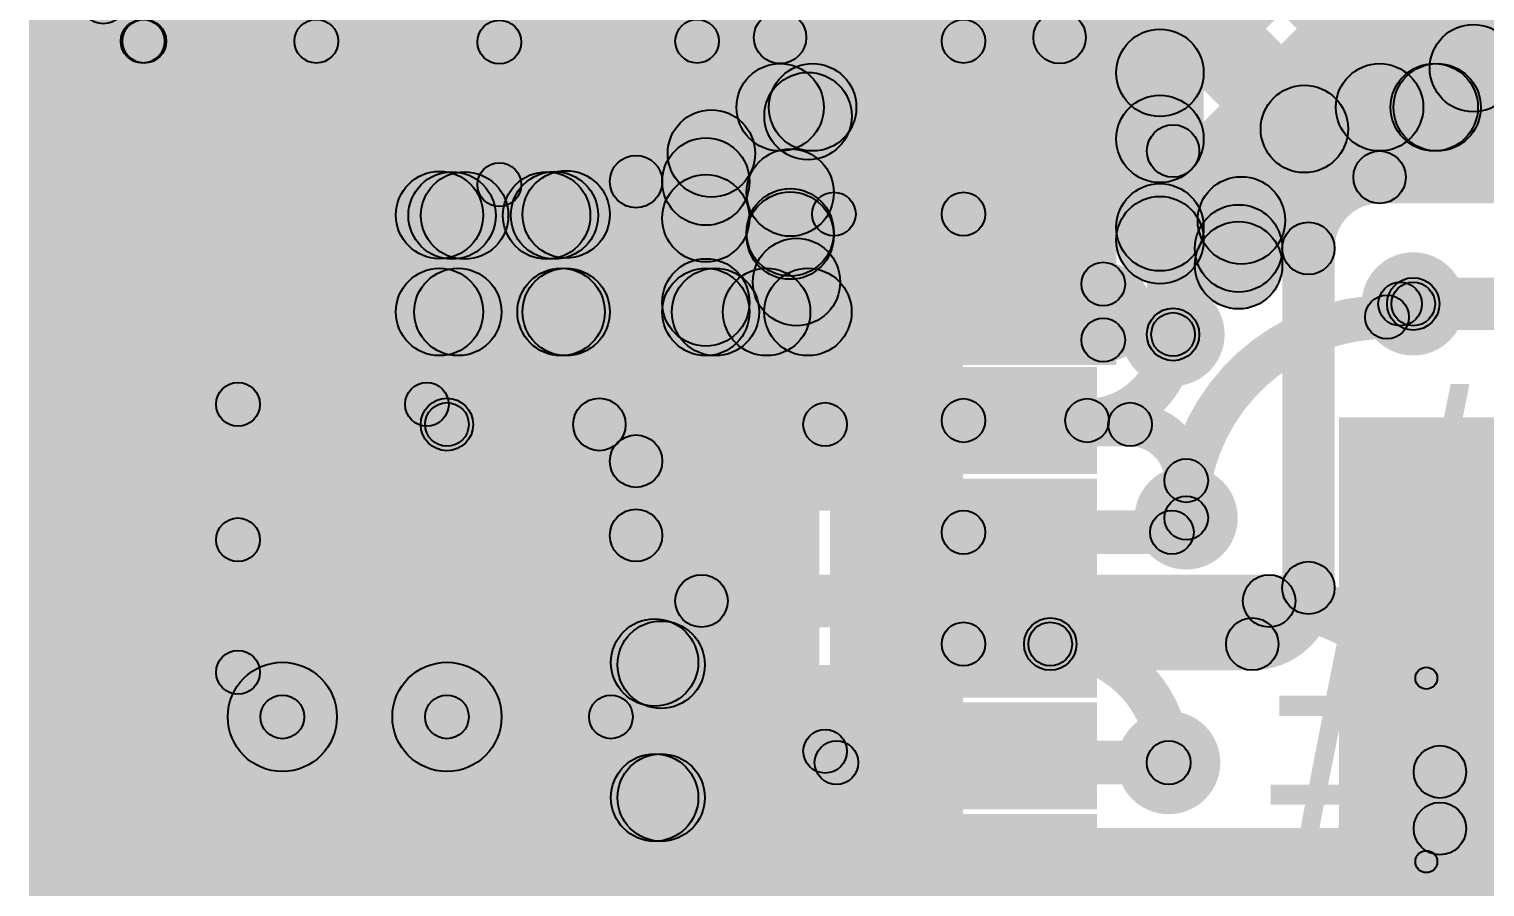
# Model space of a CAD drawing. Header units: millimetres. Extents: x 0 to 2, y 0 to 5.09.
# Drawn here: x 0.986 to 1.3194, y 4.6296 to 4.8259 of the extents above; entities that cross this region are included whole.
import ezdxf

# ---------------------------------------------------------------- set-up
doc = ezdxf.new("R2010")
doc.units = ezdxf.units.MM
doc.header["$MEASUREMENT"] = 0
for name, color, linetype in [('BottomLayer', 5, 'Continuous'), ('BottomPaste', 16, 'Continuous'), ('BottomSolder', 6, 'Continuous'), ('PadHoleLayer', 156, 'Continuous'), ('TopLayer', 1, 'Continuous'), ('TopOverlay', 2, 'Continuous'), ('TopPaste', 8, 'Continuous'), ('TopSolder', 216, 'Continuous'), ('ViaHoleLayer', 16, 'Continuous')]:
    doc.layers.add(name, color=color, linetype=linetype)

# ---------------------------------------------------------------- blocks, each defined once
blk = doc.blocks.new('R___0201_B_11')
at = {"layer": 'BottomLayer'}
for points in [[(-0.01614, 0.00728), (-0.00551, 0.00728), (-0.00551, -0.00728), (-0.01614, -0.00728)], [(0.00551, 0.00728), (0.01614, 0.00728), (0.01614, -0.00728), (0.00551, -0.00728)]]:
    blk.add_hatch(color=5, dxfattribs=at).paths.add_polyline_path(points)
at = {"layer": 'BottomPaste'}
for points in [[(-0.01614, 0.00728), (-0.00551, 0.00728), (-0.00551, -0.00728), (-0.01614, -0.00728)], [(0.00551, 0.00728), (0.01614, 0.00728), (0.01614, -0.00728), (0.00551, -0.00728)]]:
    blk.add_hatch(color=16, dxfattribs=at).paths.add_polyline_path(points)
at = {"layer": 'BottomSolder'}
for points in [[(-0.02014, 0.01128), (-0.00151, 0.01128), (-0.00151, -0.01128), (-0.02014, -0.01128)], [(0.00151, 0.01128), (0.02014, 0.01128), (0.02014, -0.01128), (0.00151, -0.01128)]]:
    blk.add_hatch(color=6, dxfattribs=at).paths.add_polyline_path(points)
blk = doc.blocks.new('R___0201_B_12')
at = {"layer": 'BottomLayer'}
for points in [[(-0.01614, 0.00728), (-0.00551, 0.00728), (-0.00551, -0.00728), (-0.01614, -0.00728)], [(0.00551, 0.00728), (0.01614, 0.00728), (0.01614, -0.00728), (0.00551, -0.00728)]]:
    blk.add_hatch(color=5, dxfattribs=at).paths.add_polyline_path(points)
at = {"layer": 'BottomPaste'}
for points in [[(-0.01614, 0.00728), (-0.00551, 0.00728), (-0.00551, -0.00728), (-0.01614, -0.00728)], [(0.00551, 0.00728), (0.01614, 0.00728), (0.01614, -0.00728), (0.00551, -0.00728)]]:
    blk.add_hatch(color=16, dxfattribs=at).paths.add_polyline_path(points)
at = {"layer": 'BottomSolder'}
for points in [[(-0.02014, 0.01128), (-0.00151, 0.01128), (-0.00151, -0.01128), (-0.02014, -0.01128)], [(0.00151, 0.01128), (0.02014, 0.01128), (0.02014, -0.01128), (0.00151, -0.01128)]]:
    blk.add_hatch(color=6, dxfattribs=at).paths.add_polyline_path(points)
blk = doc.blocks.new('10118194_0001LF_18')
at = {"layer": 'BottomLayer'}
h = blk.add_hatch(color=5, dxfattribs=at)
edge = h.paths.add_edge_path()
edge.add_arc((-0.0935, 0), 0.01969, 270, 450)
edge.add_line((-0.0935, 0.01969), (-0.10335, 0.01969))
edge.add_arc((-0.10335, 0), 0.01969, 90, 270)
edge.add_line((-0.10335, -0.01969), (-0.0935, -0.01969))
h = blk.add_hatch(color=5, dxfattribs=at)
edge = h.paths.add_edge_path()
edge.add_arc((0.10335, 0), 0.01969, 270, 450)
edge.add_line((0.10335, 0.01969), (0.0935, 0.01969))
edge.add_arc((0.0935, 0), 0.01969, 90, 270)
edge.add_line((0.0935, -0.01969), (0.10335, -0.01969))
h = blk.add_hatch(color=5, dxfattribs=at)
edge = h.paths.add_edge_path()
edge.add_arc((-0.1378, -0.11713), 0.01969, 180, 360)
edge.add_line((-0.11811, -0.11713), (-0.11811, -0.09547))
edge.add_arc((-0.1378, -0.09547), 0.01969, 0, 180)
edge.add_line((-0.15748, -0.09547), (-0.15748, -0.11713))
h = blk.add_hatch(color=5, dxfattribs=at)
edge = h.paths.add_edge_path()
edge.add_arc((0.1378, -0.11713), 0.01969, 180, 360)
edge.add_line((0.15748, -0.11713), (0.15748, -0.09547))
edge.add_arc((0.1378, -0.09547), 0.01969, 0, 180)
edge.add_line((0.11811, -0.09547), (0.11811, -0.11713))
at = {"layer": 'BottomSolder'}
h = blk.add_hatch(color=6, dxfattribs=at)
edge = h.paths.add_edge_path()
edge.add_arc((-0.0935, 0), 0.02369, 270, 450)
edge.add_line((-0.0935, 0.02369), (-0.10335, 0.02369))
edge.add_arc((-0.10335, 0), 0.02369, 90, 270)
edge.add_line((-0.10335, -0.02369), (-0.0935, -0.02369))
h = blk.add_hatch(color=6, dxfattribs=at)
edge = h.paths.add_edge_path()
edge.add_arc((0.10335, 0), 0.02369, 270, 450)
edge.add_line((0.10335, 0.02369), (0.0935, 0.02369))
edge.add_arc((0.0935, 0), 0.02369, 90, 270)
edge.add_line((0.0935, -0.02369), (0.10335, -0.02369))
h = blk.add_hatch(color=6, dxfattribs=at)
edge = h.paths.add_edge_path()
edge.add_arc((-0.1378, -0.11713), 0.02369, 180, 360)
edge.add_line((-0.11411, -0.11713), (-0.11411, -0.09547))
edge.add_arc((-0.1378, -0.09547), 0.02369, 0, 180)
edge.add_line((-0.16148, -0.09547), (-0.16148, -0.11713))
h = blk.add_hatch(color=6, dxfattribs=at)
edge = h.paths.add_edge_path()
edge.add_arc((0.1378, -0.11713), 0.02369, 180, 360)
edge.add_line((0.16148, -0.11713), (0.16148, -0.09547))
edge.add_arc((0.1378, -0.09547), 0.02369, 0, 180)
edge.add_line((0.11411, -0.09547), (0.11411, -0.11713))
at = {"layer": 'PadHoleLayer'}
h = blk.add_hatch(color=156, dxfattribs=at)
edge = h.paths.add_edge_path()
edge.add_arc((-0.09252, 0), 0.01083, 270, 450)
edge.add_line((-0.09252, 0.01083), (-0.10433, 0.01083))
edge.add_arc((-0.10433, 0), 0.01083, 90, 270)
edge.add_line((-0.10433, -0.01083), (-0.09252, -0.01083))
h = blk.add_hatch(color=156, dxfattribs=at)
edge = h.paths.add_edge_path()
edge.add_arc((0.10433, 0), 0.01083, 270, 450)
edge.add_line((0.10433, 0.01083), (0.09252, 0.01083))
edge.add_arc((0.09252, 0), 0.01083, 90, 270)
edge.add_line((0.09252, -0.01083), (0.10433, -0.01083))
h = blk.add_hatch(color=156, dxfattribs=at)
edge = h.paths.add_edge_path()
edge.add_arc((-0.1378, -0.11909), 0.00984, 180, 360)
edge.add_line((-0.12795, -0.11909), (-0.12795, -0.0935))
edge.add_arc((-0.1378, -0.0935), 0.00984, 0, 180)
edge.add_line((-0.14764, -0.0935), (-0.14764, -0.11909))
h = blk.add_hatch(color=156, dxfattribs=at)
edge = h.paths.add_edge_path()
edge.add_arc((0.1378, -0.11909), 0.00984, 180, 360)
edge.add_line((0.14764, -0.11909), (0.14764, -0.0935))
edge.add_arc((0.1378, -0.0935), 0.00984, 0, 180)
edge.add_line((0.12795, -0.0935), (0.12795, -0.11909))
at = {"layer": 'TopLayer'}
for points in [[(-0.05945, 0.02657), (-0.04291, 0.02657), (-0.04291, -0.02657), (-0.05945, -0.02657)], [(-0.03386, 0.02657), (-0.01732, 0.02657), (-0.01732, -0.02657), (-0.03386, -0.02657)], [(-0.00827, 0.02657), (0.00827, 0.02657), (0.00827, -0.02657), (-0.00827, -0.02657)], [(0.01732, 0.02657), (0.03386, 0.02657), (0.03386, -0.02657), (0.01732, -0.02657)], [(0.04291, 0.02657), (0.05945, 0.02657), (0.05945, -0.02657), (0.04291, -0.02657)]]:
    blk.add_hatch(color=1, dxfattribs=at).paths.add_polyline_path(points)
h = blk.add_hatch(color=1, dxfattribs=at)
edge = h.paths.add_edge_path()
edge.add_arc((-0.0935, 0), 0.01969, 270, 450)
edge.add_line((-0.0935, 0.01969), (-0.10335, 0.01969))
edge.add_arc((-0.10335, 0), 0.01969, 90, 270)
edge.add_line((-0.10335, -0.01969), (-0.0935, -0.01969))
h = blk.add_hatch(color=1, dxfattribs=at)
edge = h.paths.add_edge_path()
edge.add_arc((0.10335, 0), 0.01969, 270, 450)
edge.add_line((0.10335, 0.01969), (0.0935, 0.01969))
edge.add_arc((0.0935, 0), 0.01969, 90, 270)
edge.add_line((0.0935, -0.01969), (0.10335, -0.01969))
h = blk.add_hatch(color=1, dxfattribs=at)
edge = h.paths.add_edge_path()
edge.add_arc((-0.1378, -0.11713), 0.01969, 180, 360)
edge.add_line((-0.11811, -0.11713), (-0.11811, -0.09547))
edge.add_arc((-0.1378, -0.09547), 0.01969, 0, 180)
edge.add_line((-0.15748, -0.09547), (-0.15748, -0.11713))
h = blk.add_hatch(color=1, dxfattribs=at)
edge = h.paths.add_edge_path()
edge.add_arc((0.1378, -0.11713), 0.01969, 180, 360)
edge.add_line((0.15748, -0.11713), (0.15748, -0.09547))
edge.add_arc((0.1378, -0.09547), 0.01969, 0, 180)
edge.add_line((0.11811, -0.09547), (0.11811, -0.11713))
at = {"layer": 'TopOverlay'}
h = blk.add_hatch(color=2, dxfattribs=at)
edge = h.paths.add_edge_path()
edge.add_arc((-0.0824, 0.032), 0.005, 0, 360)
h = blk.add_hatch(color=2, dxfattribs=at)
edge = h.paths.add_edge_path()
edge.add_arc((-0.0696, 0.032), 0.005, 0, 360)
h = blk.add_hatch(color=2, dxfattribs=at)
edge = h.paths.add_edge_path()
edge.add_arc((-0.138, 0), 0.005, 0, 360)
h = blk.add_hatch(color=2, dxfattribs=at)
edge = h.paths.add_edge_path()
edge.add_arc((0.138, 0), 0.005, 0, 360)
for points in [[(-0.133, -0.061), (-0.143, -0.061), (-0.143, 0), (-0.133, 0)], [(0.143, -0.061), (0.133, -0.061), (0.133, 0), (0.143, 0)], [(-0.133, -0.1876), (-0.143, -0.1876), (-0.143, -0.14823), (-0.133, -0.14823)], [(0.14259, -0.1876), (0.13259, -0.1876), (0.13259, -0.14823), (0.14259, -0.14823)], [(-0.14346, -0.20054), (-0.15054, -0.19346), (-0.14154, -0.18446), (-0.13446, -0.19154)], [(0.15013, -0.19346), (0.14306, -0.20054), (0.13406, -0.19154), (0.14113, -0.18446)], [(-0.133, -0.188), (-0.143, -0.188), (-0.143, -0.1876), (-0.133, -0.1876)], [(0.14659, -0.192), (0.14659, -0.202), (-0.147, -0.202), (-0.147, -0.192)]]:
    blk.add_hatch(color=2, dxfattribs=at).paths.add_polyline_path(points)
h = blk.add_hatch(color=2, dxfattribs=at)
edge = h.paths.add_edge_path()
edge.add_arc((-0.138, -0.061), 0.005, 0, 360)
h = blk.add_hatch(color=2, dxfattribs=at)
edge = h.paths.add_edge_path()
edge.add_arc((0.138, -0.061), 0.005, 0, 360)
h = blk.add_hatch(color=2, dxfattribs=at)
edge = h.paths.add_edge_path()
edge.add_arc((-0.138, -0.14823), 0.005, 0, 360)
h = blk.add_hatch(color=2, dxfattribs=at)
edge = h.paths.add_edge_path()
edge.add_arc((0.13759, -0.14823), 0.005, 0, 360)
h = blk.add_hatch(color=2, dxfattribs=at)
edge = h.paths.add_edge_path()
edge.add_arc((-0.138, -0.1876), 0.005, 0, 360)
h = blk.add_hatch(color=2, dxfattribs=at)
edge = h.paths.add_edge_path()
edge.add_arc((-0.138, -0.1876), 0.005, 0, 360)
h = blk.add_hatch(color=2, dxfattribs=at)
edge = h.paths.add_edge_path()
edge.add_arc((-0.138, -0.188), 0.005, 0, 360)
h = blk.add_hatch(color=2, dxfattribs=at)
edge = h.paths.add_edge_path()
edge.add_arc((-0.138, -0.188), 0.005, 0, 360)
h = blk.add_hatch(color=2, dxfattribs=at)
edge = h.paths.add_edge_path()
edge.add_arc((0.13759, -0.1876), 0.005, 0, 360)
h = blk.add_hatch(color=2, dxfattribs=at)
edge = h.paths.add_edge_path()
edge.add_arc((0.13759, -0.188), 0.005, 0, 360)
h = blk.add_hatch(color=2, dxfattribs=at)
edge = h.paths.add_edge_path()
edge.add_arc((-0.147, -0.197), 0.005, 0, 360)
h = blk.add_hatch(color=2, dxfattribs=at)
edge = h.paths.add_edge_path()
edge.add_arc((-0.147, -0.197), 0.005, 0, 360)
h = blk.add_hatch(color=2, dxfattribs=at)
edge = h.paths.add_edge_path()
edge.add_arc((0.14659, -0.197), 0.005, 0, 360)
h = blk.add_hatch(color=2, dxfattribs=at)
edge = h.paths.add_edge_path()
edge.add_arc((0.14659, -0.197), 0.005, 0, 360)
at = {"layer": 'TopPaste'}
for points in [[(-0.05945, 0.02657), (-0.04291, 0.02657), (-0.04291, -0.02657), (-0.05945, -0.02657)], [(-0.03386, 0.02657), (-0.01732, 0.02657), (-0.01732, -0.02657), (-0.03386, -0.02657)], [(-0.00827, 0.02657), (0.00827, 0.02657), (0.00827, -0.02657), (-0.00827, -0.02657)], [(0.01732, 0.02657), (0.03386, 0.02657), (0.03386, -0.02657), (0.01732, -0.02657)], [(0.04291, 0.02657), (0.05945, 0.02657), (0.05945, -0.02657), (0.04291, -0.02657)]]:
    blk.add_hatch(color=8, dxfattribs=at).paths.add_polyline_path(points)
at = {"layer": 'TopSolder'}
for points in [[(-0.06345, 0.03057), (-0.03891, 0.03057), (-0.03891, -0.03057), (-0.06345, -0.03057)], [(-0.03786, 0.03057), (-0.01332, 0.03057), (-0.01332, -0.03057), (-0.03786, -0.03057)], [(-0.01227, 0.03057), (0.01227, 0.03057), (0.01227, -0.03057), (-0.01227, -0.03057)], [(0.01332, 0.03057), (0.03786, 0.03057), (0.03786, -0.03057), (0.01332, -0.03057)], [(0.03891, 0.03057), (0.06345, 0.03057), (0.06345, -0.03057), (0.03891, -0.03057)]]:
    blk.add_hatch(color=216, dxfattribs=at).paths.add_polyline_path(points)
h = blk.add_hatch(color=216, dxfattribs=at)
edge = h.paths.add_edge_path()
edge.add_arc((-0.0935, 0), 0.02369, 270, 450)
edge.add_line((-0.0935, 0.02369), (-0.10335, 0.02369))
edge.add_arc((-0.10335, 0), 0.02369, 90, 270)
edge.add_line((-0.10335, -0.02369), (-0.0935, -0.02369))
h = blk.add_hatch(color=216, dxfattribs=at)
edge = h.paths.add_edge_path()
edge.add_arc((0.10335, 0), 0.02369, 270, 450)
edge.add_line((0.10335, 0.02369), (0.0935, 0.02369))
edge.add_arc((0.0935, 0), 0.02369, 90, 270)
edge.add_line((0.0935, -0.02369), (0.10335, -0.02369))
h = blk.add_hatch(color=216, dxfattribs=at)
edge = h.paths.add_edge_path()
edge.add_arc((-0.1378, -0.11713), 0.02369, 180, 360)
edge.add_line((-0.11411, -0.11713), (-0.11411, -0.09547))
edge.add_arc((-0.1378, -0.09547), 0.02369, 0, 180)
edge.add_line((-0.16148, -0.09547), (-0.16148, -0.11713))
h = blk.add_hatch(color=216, dxfattribs=at)
edge = h.paths.add_edge_path()
edge.add_arc((0.1378, -0.11713), 0.02369, 180, 360)
edge.add_line((0.16148, -0.11713), (0.16148, -0.09547))
edge.add_arc((0.1378, -0.09547), 0.02369, 0, 180)
edge.add_line((0.11411, -0.09547), (0.11411, -0.11713))
at = {"layer": 'TopOverlay', "const_width": 0.01}
blk.add_lwpolyline([(-0.0696, 0.032, 1), (-0.0824, 0.032, 1)], format="xyb", close=True, dxfattribs=at)
at = {"layer": 'TopOverlay'}
for centre in [(-0.0824, 0.032), (-0.0696, 0.032), (-0.138, 0), (0.138, 0), (-0.138, -0.061), (0.138, -0.061), (-0.138, -0.14823), (0.13759, -0.14823), (-0.138, -0.1876), (-0.138, -0.1876), (-0.138, -0.188), (-0.138, -0.188), (0.13759, -0.1876), (0.13759, -0.188), (-0.147, -0.197), (-0.147, -0.197), (0.14659, -0.197), (0.14659, -0.197)]:
    blk.add_circle(centre, 0.005, dxfattribs=at)
blk = doc.blocks.new('SOT_143_4_B_19')
at = {"layer": 'BottomLayer'}
for points in [[(-0.05118, 0.07087), (-0.00787, 0.07087), (-0.00787, 0.01575), (-0.05118, 0.01575)], [(0.02165, 0.07087), (0.05315, 0.07087), (0.05315, 0.01575), (0.02165, 0.01575)], [(-0.05315, -0.01575), (-0.02165, -0.01575), (-0.02165, -0.07087), (-0.05315, -0.07087)], [(0.02165, -0.01575), (0.05315, -0.01575), (0.05315, -0.07087), (0.02165, -0.07087)]]:
    blk.add_hatch(color=5, dxfattribs=at).paths.add_polyline_path(points)
at = {"layer": 'BottomPaste'}
for points in [[(-0.05118, 0.07087), (-0.00787, 0.07087), (-0.00787, 0.01575), (-0.05118, 0.01575)], [(0.02165, 0.07087), (0.05315, 0.07087), (0.05315, 0.01575), (0.02165, 0.01575)], [(-0.05315, -0.01575), (-0.02165, -0.01575), (-0.02165, -0.07087), (-0.05315, -0.07087)], [(0.02165, -0.01575), (0.05315, -0.01575), (0.05315, -0.07087), (0.02165, -0.07087)]]:
    blk.add_hatch(color=16, dxfattribs=at).paths.add_polyline_path(points)
at = {"layer": 'BottomSolder'}
for points in [[(-0.05518, 0.07487), (-0.00387, 0.07487), (-0.00387, 0.01175), (-0.05518, 0.01175)], [(0.01765, 0.07487), (0.05715, 0.07487), (0.05715, 0.01175), (0.01765, 0.01175)], [(-0.05715, -0.01175), (-0.01765, -0.01175), (-0.01765, -0.07487), (-0.05715, -0.07487)], [(0.01765, -0.01175), (0.05715, -0.01175), (0.05715, -0.07487), (0.01765, -0.07487)]]:
    blk.add_hatch(color=6, dxfattribs=at).paths.add_polyline_path(points)
blk = doc.blocks.new('C__0603_22')
at = {"layer": 'TopLayer'}
for points in [[(-0.015, 0.0175), (-0.015, -0.0175), (-0.045, -0.0175), (-0.045, 0.0175)], [(0.045, 0.0175), (0.045, -0.0175), (0.015, -0.0175), (0.015, 0.0175)]]:
    blk.add_hatch(color=1, dxfattribs=at).paths.add_polyline_path(points)
at = {"layer": 'TopOverlay'}
h = blk.add_hatch(color=2, dxfattribs=at)
edge = h.paths.add_edge_path()
edge.add_arc((-0.049, 0.021), 0.0025, 0, 360)
h = blk.add_hatch(color=2, dxfattribs=at)
edge = h.paths.add_edge_path()
edge.add_arc((-0.049, 0.021), 0.0025, 0, 360)
for points in [[(-0.018, 0.0235), (-0.018, 0.0185), (-0.049, 0.0185), (-0.049, 0.0235)], [(0.049, 0.0235), (0.049, 0.0185), (0.018, 0.0185), (0.018, 0.0235)], [(-0.0515, 0.021), (-0.0465, 0.021), (-0.0465, -0.021), (-0.0515, -0.021)], [(0.0465, 0.021), (0.0515, 0.021), (0.0515, -0.021), (0.0465, -0.021)], [(-0.018, -0.0185), (-0.018, -0.0235), (-0.049, -0.0235), (-0.049, -0.0185)], [(0.049, -0.0185), (0.049, -0.0235), (0.018, -0.0235), (0.018, -0.0185)]]:
    blk.add_hatch(color=2, dxfattribs=at).paths.add_polyline_path(points)
h = blk.add_hatch(color=2, dxfattribs=at)
edge = h.paths.add_edge_path()
edge.add_arc((-0.018, 0.021), 0.0025, 0, 360)
h = blk.add_hatch(color=2, dxfattribs=at)
edge = h.paths.add_edge_path()
edge.add_arc((0.018, 0.021), 0.0025, 0, 360)
h = blk.add_hatch(color=2, dxfattribs=at)
edge = h.paths.add_edge_path()
edge.add_arc((0.049, 0.021), 0.0025, 0, 360)
h = blk.add_hatch(color=2, dxfattribs=at)
edge = h.paths.add_edge_path()
edge.add_arc((0.049, 0.021), 0.0025, 0, 360)
h = blk.add_hatch(color=2, dxfattribs=at)
edge = h.paths.add_edge_path()
edge.add_arc((-0.049, -0.021), 0.0025, 0, 360)
h = blk.add_hatch(color=2, dxfattribs=at)
edge = h.paths.add_edge_path()
edge.add_arc((-0.049, -0.021), 0.0025, 0, 360)
h = blk.add_hatch(color=2, dxfattribs=at)
edge = h.paths.add_edge_path()
edge.add_arc((-0.018, -0.021), 0.0025, 0, 360)
h = blk.add_hatch(color=2, dxfattribs=at)
edge = h.paths.add_edge_path()
edge.add_arc((0.018, -0.021), 0.0025, 0, 360)
h = blk.add_hatch(color=2, dxfattribs=at)
edge = h.paths.add_edge_path()
edge.add_arc((0.049, -0.021), 0.0025, 0, 360)
h = blk.add_hatch(color=2, dxfattribs=at)
edge = h.paths.add_edge_path()
edge.add_arc((0.049, -0.021), 0.0025, 0, 360)
at = {"layer": 'TopPaste'}
for points in [[(-0.015, 0.0175), (-0.015, -0.0175), (-0.045, -0.0175), (-0.045, 0.0175)], [(0.045, 0.0175), (0.045, -0.0175), (0.015, -0.0175), (0.015, 0.0175)]]:
    blk.add_hatch(color=8, dxfattribs=at).paths.add_polyline_path(points)
at = {"layer": 'TopSolder'}
for points in [[(-0.01264, 0.01986), (-0.01264, -0.01986), (-0.04736, -0.01986), (-0.04736, 0.01986)], [(0.04736, 0.01986), (0.04736, -0.01986), (0.01264, -0.01986), (0.01264, 0.01986)]]:
    blk.add_hatch(color=216, dxfattribs=at).paths.add_polyline_path(points)
at = {"layer": 'TopOverlay'}
for centre in [(-0.049, 0.021), (-0.049, 0.021), (-0.018, 0.021), (0.018, 0.021), (0.049, 0.021), (0.049, 0.021), (-0.049, -0.021), (-0.049, -0.021), (-0.018, -0.021), (0.018, -0.021), (0.049, -0.021), (0.049, -0.021)]:
    blk.add_circle(centre, 0.0025, dxfattribs=at)

msp = doc.modelspace()

# ---------------------------------------------------------------- hatches: boundary and pattern name
at = {"layer": 'BottomLayer'}
for points in [[(1.0987, 4.82293), (1.0887, 4.82293), (1.0887, 4.85556), (1.0987, 4.85556)], [(1.158, 4.818), (1.158, 4.83), (1.222, 4.83), (1.222, 4.818)], [(1.0987, 4.79029), (1.0887, 4.79029), (1.0887, 4.82293), (1.0987, 4.82293)], [(1.158, 4.798), (1.158, 4.818), (1.16545, 4.818), (1.16545, 4.798)], [(1.14807, 4.77553), (1.13393, 4.78967), (1.15732, 4.81306), (1.17146, 4.79892)], [(1.13519, 4.79036), (1.14934, 4.8045), (1.16739, 4.78645), (1.15324, 4.77231)], [(1.254, 4.756), (1.242, 4.756), (1.242, 4.798), (1.254, 4.798)], [(1.08287, 4.77324), (1.08287, 4.79324), (1.10453, 4.79324), (1.10453, 4.77324)], [(1.09127, 4.75408), (1.07712, 4.76822), (1.09925, 4.79035), (1.1134, 4.77621)], [(1.07867, 4.77617), (1.09282, 4.79031), (1.11491, 4.76822), (1.10076, 4.75408)], [(1.131, 4.727), (1.119, 4.727), (1.119, 4.791), (1.131, 4.791)], [(1.151, 4.76115), (1.131, 4.76115), (1.131, 4.791), (1.151, 4.791)], [(1.17031, 4.77863), (1.15031, 4.77863), (1.15031, 4.78848), (1.17031, 4.78848)], [(1.17031, 4.77856), (1.17031, 4.78856), (1.2, 4.78856), (1.2, 4.77856)], [(1.09, 4.76115), (1.07, 4.76115), (1.07, 4.78334), (1.09, 4.78334)], [(1.119, 4.76115), (1.099, 4.76115), (1.099, 4.78349), (1.119, 4.78349)], [(1.16198, 4.75408), (1.14784, 4.76822), (1.15469, 4.77508), (1.16883, 4.76094)], [(1.08, 4.75115), (1.08, 4.77115), (1.109, 4.77115), (1.109, 4.75115)], [(1.141, 4.75115), (1.141, 4.77115), (1.16437, 4.77115), (1.16437, 4.75115)], [(1.13393, 4.75627), (1.14807, 4.77041), (1.15026, 4.76822), (1.13612, 4.75408)], [(1.3, 4.758), (1.3, 4.768), (1.303, 4.768), (1.303, 4.758)], [(1.30054, 4.75646), (1.29346, 4.76354), (1.29646, 4.76654), (1.30354, 4.75946)], [(0.987, 4.614), (1.018, 4.614), (1.018, 4.748), (0.987, 4.748)], [(1.03383, 4.735), (1.03383, 4.745), (1.07709, 4.745), (1.07709, 4.735)], [(1.08169, 4.7294), (1.08169, 4.7414), (1.1166, 4.7414), (1.1166, 4.7294)], [(1.16831, 4.7304), (1.16831, 4.7404), (1.23817, 4.7404), (1.23817, 4.7304)], [(1.131, 4.71), (1.119, 4.71), (1.119, 4.727), (1.131, 4.727)], [(1.256, 4.714), (1.246, 4.714), (1.246, 4.72257), (1.256, 4.72257)], [(1.03883, 4.67865), (1.02883, 4.67865), (1.02883, 4.709), (1.03883, 4.709)], [(1.14, 4.689), (1.14, 4.701), (1.27, 4.701), (1.27, 4.689)], [(1.044, 4.65597), (1.044, 4.68097), (1.08169, 4.68097), (1.08169, 4.65597)], [(1.13925, 4.65), (1.11925, 4.65), (1.11925, 4.68092), (1.13925, 4.68092)], [(1.14075, 4.65), (1.12075, 4.65), (1.12075, 4.68041), (1.14075, 4.68041)], [(1.08169, 4.66347), (1.08169, 4.67347), (1.11925, 4.67347), (1.11925, 4.66347)], [(1.17091, 4.653), (1.17091, 4.663), (1.247, 4.663), (1.247, 4.653)], [(1.31511, 4.64289), (1.30311, 4.64289), (1.30311, 4.65589), (1.31511, 4.65589)], [(0.99983, 4.614), (1.261, 4.614), (1.261, 4.64), (0.99983, 4.64)], [(1.229, 4.529), (1.293, 4.529), (1.293, 4.64), (1.229, 4.64)]]:
    msp.add_hatch(color=5, dxfattribs=at).paths.add_polyline_path(points)
h = msp.add_hatch(color=5, dxfattribs=at)
edge = h.paths.add_edge_path()
edge.add_arc((1.0937, 4.82293), 0.005, 0, 360)
h = msp.add_hatch(color=5, dxfattribs=at)
edge = h.paths.add_edge_path()
edge.add_arc((1.0937, 4.82293), 0.005, 0, 360)
h = msp.add_hatch(color=5, dxfattribs=at)
edge = h.paths.add_edge_path()
edge.add_arc((1.158, 4.824), 0.006, 0, 360)
h = msp.add_hatch(color=5, dxfattribs=at)
edge = h.paths.add_edge_path()
edge.add_arc((1.158, 4.824), 0.006, 0, 360)
h = msp.add_hatch(color=5, dxfattribs=at)
edge = h.paths.add_edge_path()
edge.add_arc((1.222, 4.824), 0.006, 0, 360)
h = msp.add_hatch(color=5, dxfattribs=at)
edge = h.paths.add_edge_path()
edge.add_arc((1.222, 4.824), 0.006, 0, 360)
h = msp.add_hatch(color=5, dxfattribs=at)
edge = h.paths.add_edge_path()
edge.add_arc((1.158, 4.808), 0.01, 0, 360)
h = msp.add_hatch(color=5, dxfattribs=at)
edge = h.paths.add_edge_path()
edge.add_arc((1.158, 4.808), 0.01, 0, 360)
h = msp.add_hatch(color=5, dxfattribs=at)
edge = h.paths.add_edge_path()
edge.add_arc((1.16545, 4.808), 0.01, 0, 360)
h = msp.add_hatch(color=5, dxfattribs=at)
edge = h.paths.add_edge_path()
edge.add_arc((1.16545, 4.808), 0.01, 0, 360)
h = msp.add_hatch(color=5, dxfattribs=at)
edge = h.paths.add_edge_path()
edge.add_arc((1.16439, 4.80599), 0.01, 0, 360)
h = msp.add_hatch(color=5, dxfattribs=at)
edge = h.paths.add_edge_path()
edge.add_arc((1.14226, 4.79743), 0.01, 0, 360)
h = msp.add_hatch(color=5, dxfattribs=at)
edge = h.paths.add_edge_path()
edge.add_arc((1.248, 4.798), 0.006, 0, 360)
h = msp.add_hatch(color=5, dxfattribs=at)
edge = h.paths.add_edge_path()
edge.add_arc((1.248, 4.798), 0.006, 0, 360)
h = msp.add_hatch(color=5, dxfattribs=at)
edge = h.paths.add_edge_path()
edge.add_arc((1.141, 4.791), 0.01, 0, 360)
h = msp.add_hatch(color=5, dxfattribs=at)
edge = h.paths.add_edge_path()
edge.add_arc((1.141, 4.791), 0.01, 0, 360)
h = msp.add_hatch(color=5, dxfattribs=at)
edge = h.paths.add_edge_path()
edge.add_arc((1.16031, 4.78848), 0.01, 0, 360)
h = msp.add_hatch(color=5, dxfattribs=at)
edge = h.paths.add_edge_path()
edge.add_arc((1.16031, 4.78848), 0.01, 0, 360)
h = msp.add_hatch(color=5, dxfattribs=at)
edge = h.paths.add_edge_path()
edge.add_arc((1.0937, 4.79029), 0.005, 0, 360)
h = msp.add_hatch(color=5, dxfattribs=at)
edge = h.paths.add_edge_path()
edge.add_arc((1.125, 4.791), 0.006, 0, 360)
h = msp.add_hatch(color=5, dxfattribs=at)
edge = h.paths.add_edge_path()
edge.add_arc((1.125, 4.791), 0.006, 0, 360)
h = msp.add_hatch(color=5, dxfattribs=at)
edge = h.paths.add_edge_path()
edge.add_arc((1.08, 4.78334), 0.01, 0, 360)
h = msp.add_hatch(color=5, dxfattribs=at)
edge = h.paths.add_edge_path()
edge.add_arc((1.08287, 4.78324), 0.01, 0, 360)
h = msp.add_hatch(color=5, dxfattribs=at)
edge = h.paths.add_edge_path()
edge.add_arc((1.08575, 4.78324), 0.01, 0, 360)
h = msp.add_hatch(color=5, dxfattribs=at)
edge = h.paths.add_edge_path()
edge.add_arc((1.10453, 4.78324), 0.01, 0, 360)
h = msp.add_hatch(color=5, dxfattribs=at)
edge = h.paths.add_edge_path()
edge.add_arc((1.10453, 4.78324), 0.01, 0, 360)
h = msp.add_hatch(color=5, dxfattribs=at)
edge = h.paths.add_edge_path()
edge.add_arc((1.10633, 4.78328), 0.01, 0, 360)
h = msp.add_hatch(color=5, dxfattribs=at)
edge = h.paths.add_edge_path()
edge.add_arc((1.109, 4.78349), 0.01, 0, 360)
h = msp.add_hatch(color=5, dxfattribs=at)
edge = h.paths.add_edge_path()
edge.add_arc((1.109, 4.78349), 0.01, 0, 360)
h = msp.add_hatch(color=5, dxfattribs=at)
edge = h.paths.add_edge_path()
edge.add_arc((1.141, 4.7826), 0.01, 0, 360)
h = msp.add_hatch(color=5, dxfattribs=at)
edge = h.paths.add_edge_path()
edge.add_arc((1.16031, 4.77938), 0.01, 0, 360)
h = msp.add_hatch(color=5, dxfattribs=at)
edge = h.paths.add_edge_path()
edge.add_arc((1.16031, 4.77863), 0.01, 0, 360)
h = msp.add_hatch(color=5, dxfattribs=at)
edge = h.paths.add_edge_path()
edge.add_arc((1.16031, 4.77863), 0.01, 0, 360)
h = msp.add_hatch(color=5, dxfattribs=at)
edge = h.paths.add_edge_path()
edge.add_arc((1.17031, 4.78356), 0.005, 0, 360)
h = msp.add_hatch(color=5, dxfattribs=at)
edge = h.paths.add_edge_path()
edge.add_arc((1.2, 4.78356), 0.005, 0, 360)
h = msp.add_hatch(color=5, dxfattribs=at)
edge = h.paths.add_edge_path()
edge.add_arc((1.16176, 4.76801), 0.01, 0, 360)
h = msp.add_hatch(color=5, dxfattribs=at)
edge = h.paths.add_edge_path()
edge.add_arc((1.303, 4.763), 0.01181, 0, 360)
h = msp.add_hatch(color=5, dxfattribs=at)
edge = h.paths.add_edge_path()
edge.add_arc((1.08, 4.76115), 0.01, 0, 360)
h = msp.add_hatch(color=5, dxfattribs=at)
edge = h.paths.add_edge_path()
edge.add_arc((1.08, 4.76115), 0.01, 0, 360)
h = msp.add_hatch(color=5, dxfattribs=at)
edge = h.paths.add_edge_path()
edge.add_arc((1.0842, 4.76115), 0.01, 0, 360)
h = msp.add_hatch(color=5, dxfattribs=at)
edge = h.paths.add_edge_path()
edge.add_arc((1.10784, 4.76115), 0.01, 0, 360)
h = msp.add_hatch(color=5, dxfattribs=at)
edge = h.paths.add_edge_path()
edge.add_arc((1.109, 4.76115), 0.01, 0, 360)
h = msp.add_hatch(color=5, dxfattribs=at)
edge = h.paths.add_edge_path()
edge.add_arc((1.109, 4.76115), 0.01, 0, 360)
h = msp.add_hatch(color=5, dxfattribs=at)
edge = h.paths.add_edge_path()
edge.add_arc((1.141, 4.76334), 0.01, 0, 360)
h = msp.add_hatch(color=5, dxfattribs=at)
edge = h.paths.add_edge_path()
edge.add_arc((1.141, 4.76115), 0.01, 0, 360)
h = msp.add_hatch(color=5, dxfattribs=at)
edge = h.paths.add_edge_path()
edge.add_arc((1.141, 4.76115), 0.01, 0, 360)
h = msp.add_hatch(color=5, dxfattribs=at)
edge = h.paths.add_edge_path()
edge.add_arc((1.14319, 4.76115), 0.01, 0, 360)
h = msp.add_hatch(color=5, dxfattribs=at)
edge = h.paths.add_edge_path()
edge.add_arc((1.15491, 4.76115), 0.01, 0, 360)
h = msp.add_hatch(color=5, dxfattribs=at)
edge = h.paths.add_edge_path()
edge.add_arc((1.16437, 4.76115), 0.01, 0, 360)
h = msp.add_hatch(color=5, dxfattribs=at)
edge = h.paths.add_edge_path()
edge.add_arc((1.16437, 4.76115), 0.01, 0, 360)
h = msp.add_hatch(color=5, dxfattribs=at)
edge = h.paths.add_edge_path()
edge.add_arc((1.248, 4.756), 0.01181, 0, 360)
h = msp.add_hatch(color=5, dxfattribs=at)
edge = h.paths.add_edge_path()
edge.add_arc((1.3, 4.763), 0.005, 0, 360)
h = msp.add_hatch(color=5, dxfattribs=at)
edge = h.paths.add_edge_path()
edge.add_arc((1.3, 4.763), 0.005, 0, 360)
h = msp.add_hatch(color=5, dxfattribs=at)
edge = h.paths.add_edge_path()
edge.add_arc((1.303, 4.763), 0.005, 0, 360)
h = msp.add_hatch(color=5, dxfattribs=at)
edge = h.paths.add_edge_path()
edge.add_arc((1.297, 4.76), 0.005, 0, 360)
h = msp.add_hatch(color=5, dxfattribs=at)
edge = h.paths.add_edge_path()
edge.add_arc((1.297, 4.76), 0.005, 0, 360)
h = msp.add_hatch(color=5, dxfattribs=at)
edge = h.paths.add_edge_path()
edge.add_arc((1.248, 4.756), 0.006, 0, 360)
h = msp.add_hatch(color=5, dxfattribs=at)
edge = h.paths.add_edge_path()
edge.add_arc((1.03383, 4.74), 0.005, 0, 360)
h = msp.add_hatch(color=5, dxfattribs=at)
edge = h.paths.add_edge_path()
edge.add_arc((1.07709, 4.74), 0.005, 0, 360)
h = msp.add_hatch(color=5, dxfattribs=at)
edge = h.paths.add_edge_path()
edge.add_arc((1.07709, 4.74), 0.005, 0, 360)
h = msp.add_hatch(color=5, dxfattribs=at)
edge = h.paths.add_edge_path()
edge.add_arc((1.08169, 4.7354), 0.006, 0, 360)
h = msp.add_hatch(color=5, dxfattribs=at)
edge = h.paths.add_edge_path()
edge.add_arc((1.1166, 4.7354), 0.006, 0, 360)
h = msp.add_hatch(color=5, dxfattribs=at)
edge = h.paths.add_edge_path()
edge.add_arc((1.1166, 4.7354), 0.006, 0, 360)
h = msp.add_hatch(color=5, dxfattribs=at)
edge = h.paths.add_edge_path()
edge.add_arc((1.08169, 4.7354), 0.005, 0, 360)
h = msp.add_hatch(color=5, dxfattribs=at)
edge = h.paths.add_edge_path()
edge.add_arc((1.16831, 4.7354), 0.005, 0, 360)
h = msp.add_hatch(color=5, dxfattribs=at)
edge = h.paths.add_edge_path()
edge.add_arc((1.23817, 4.7354), 0.005, 0, 360)
h = msp.add_hatch(color=5, dxfattribs=at)
edge = h.paths.add_edge_path()
edge.add_arc((1.23817, 4.7354), 0.005, 0, 360)
h = msp.add_hatch(color=5, dxfattribs=at)
edge = h.paths.add_edge_path()
edge.add_arc((1.125, 4.727), 0.006, 0, 360)
h = msp.add_hatch(color=5, dxfattribs=at)
edge = h.paths.add_edge_path()
edge.add_arc((1.125, 4.727), 0.006, 0, 360)
h = msp.add_hatch(color=5, dxfattribs=at)
edge = h.paths.add_edge_path()
edge.add_arc((1.125, 4.727), 0.006, 0, 360)
h = msp.add_hatch(color=5, dxfattribs=at)
edge = h.paths.add_edge_path()
edge.add_arc((1.251, 4.714), 0.01181, 0, 360)
h = msp.add_hatch(color=5, dxfattribs=at)
edge = h.paths.add_edge_path()
edge.add_arc((1.251, 4.72257), 0.005, 0, 360)
h = msp.add_hatch(color=5, dxfattribs=at)
edge = h.paths.add_edge_path()
edge.add_arc((1.251, 4.72257), 0.005, 0, 360)
h = msp.add_hatch(color=5, dxfattribs=at)
edge = h.paths.add_edge_path()
edge.add_arc((1.251, 4.714), 0.005, 0, 360)
h = msp.add_hatch(color=5, dxfattribs=at)
edge = h.paths.add_edge_path()
edge.add_arc((1.251, 4.714), 0.005, 0, 360)
h = msp.add_hatch(color=5, dxfattribs=at)
edge = h.paths.add_edge_path()
edge.add_arc((1.125, 4.71), 0.006, 0, 360)
h = msp.add_hatch(color=5, dxfattribs=at)
edge = h.paths.add_edge_path()
edge.add_arc((1.125, 4.71), 0.006, 0, 360)
h = msp.add_hatch(color=5, dxfattribs=at)
edge = h.paths.add_edge_path()
edge.add_arc((1.03383, 4.709), 0.005, 0, 360)
h = msp.add_hatch(color=5, dxfattribs=at)
edge = h.paths.add_edge_path()
edge.add_arc((1.14, 4.695), 0.006, 0, 360)
h = msp.add_hatch(color=5, dxfattribs=at)
edge = h.paths.add_edge_path()
edge.add_arc((1.14, 4.695), 0.006, 0, 360)
h = msp.add_hatch(color=5, dxfattribs=at)
edge = h.paths.add_edge_path()
edge.add_arc((1.27, 4.695), 0.006, 0, 360)
h = msp.add_hatch(color=5, dxfattribs=at)
edge = h.paths.add_edge_path()
edge.add_arc((1.27, 4.695), 0.006, 0, 360)
h = msp.add_hatch(color=5, dxfattribs=at)
edge = h.paths.add_edge_path()
edge.add_arc((1.12925, 4.68092), 0.01, 0, 360)
h = msp.add_hatch(color=5, dxfattribs=at)
edge = h.paths.add_edge_path()
edge.add_arc((1.13075, 4.68041), 0.01, 0, 360)
h = msp.add_hatch(color=5, dxfattribs=at)
edge = h.paths.add_edge_path()
edge.add_arc((1.03383, 4.67865), 0.005, 0, 360)
h = msp.add_hatch(color=5, dxfattribs=at)
edge = h.paths.add_edge_path()
edge.add_arc((1.03383, 4.67865), 0.005, 0, 360)
h = msp.add_hatch(color=5, dxfattribs=at)
edge = h.paths.add_edge_path()
edge.add_arc((1.044, 4.66847), 0.0125, 0, 360)
h = msp.add_hatch(color=5, dxfattribs=at)
edge = h.paths.add_edge_path()
edge.add_arc((1.044, 4.66847), 0.01181, 0, 360)
h = msp.add_hatch(color=5, dxfattribs=at)
edge = h.paths.add_edge_path()
edge.add_arc((1.08169, 4.66847), 0.0125, 0, 360)
h = msp.add_hatch(color=5, dxfattribs=at)
edge = h.paths.add_edge_path()
edge.add_arc((1.044, 4.66847), 0.005, 0, 360)
h = msp.add_hatch(color=5, dxfattribs=at)
edge = h.paths.add_edge_path()
edge.add_arc((1.08169, 4.66847), 0.005, 0, 360)
h = msp.add_hatch(color=5, dxfattribs=at)
edge = h.paths.add_edge_path()
edge.add_arc((1.11925, 4.66847), 0.005, 0, 360)
h = msp.add_hatch(color=5, dxfattribs=at)
edge = h.paths.add_edge_path()
edge.add_arc((1.247, 4.658), 0.01181, 0, 360)
h = msp.add_hatch(color=5, dxfattribs=at)
edge = h.paths.add_edge_path()
edge.add_arc((1.16831, 4.6606), 0.005, 0, 360)
h = msp.add_hatch(color=5, dxfattribs=at)
edge = h.paths.add_edge_path()
edge.add_arc((1.17091, 4.658), 0.005, 0, 360)
h = msp.add_hatch(color=5, dxfattribs=at)
edge = h.paths.add_edge_path()
edge.add_arc((1.17091, 4.658), 0.005, 0, 360)
h = msp.add_hatch(color=5, dxfattribs=at)
edge = h.paths.add_edge_path()
edge.add_arc((1.247, 4.658), 0.005, 0, 360)
h = msp.add_hatch(color=5, dxfattribs=at)
edge = h.paths.add_edge_path()
edge.add_arc((1.30911, 4.65589), 0.006, 0, 360)
h = msp.add_hatch(color=5, dxfattribs=at)
edge = h.paths.add_edge_path()
edge.add_arc((1.30911, 4.65589), 0.006, 0, 360)
h = msp.add_hatch(color=5, dxfattribs=at)
edge = h.paths.add_edge_path()
edge.add_arc((1.12925, 4.65), 0.01, 0, 360)
h = msp.add_hatch(color=5, dxfattribs=at)
edge = h.paths.add_edge_path()
edge.add_arc((1.13075, 4.65), 0.01, 0, 360)
h = msp.add_hatch(color=5, dxfattribs=at)
edge = h.paths.add_edge_path()
edge.add_arc((1.30911, 4.64289), 0.006, 0, 360)
h = msp.add_hatch(color=5, dxfattribs=at)
edge = h.paths.add_edge_path()
edge.add_arc((1.30911, 4.64289), 0.006, 0, 360)
at = {"layer": 'TopLayer'}
for points in [[(0.986, 4.809), (1.13, 4.809), (1.13, 5.094), (0.986, 5.094)], [(1.21331, 4.88902), (1.22746, 4.90316), (1.31554, 4.81507), (1.3014, 4.80093)], [(1.25207, 4.80882), (1.23793, 4.82296), (1.29193, 4.87696), (1.30607, 4.86282)], [(1.255, 4.7776), (1.235, 4.7776), (1.235, 4.856), (1.255, 4.856)], [(0.986, 4.749), (1.235, 4.749), (1.235, 4.846), (0.986, 4.846)], [(1.23793, 4.82905), (1.25207, 4.84319), (1.28515, 4.81011), (1.27101, 4.79596)], [(1.25207, 4.77346), (1.23793, 4.78761), (1.29329, 4.84297), (1.30744, 4.82883)], [(1.31489, 4.80093), (1.30075, 4.81507), (1.30971, 4.82403), (1.32385, 4.80989)], [(1.29529, 4.798), (1.29529, 4.818), (1.403, 4.818), (1.403, 4.798)], [(1.23793, 4.79369), (1.25207, 4.80783), (1.27071, 4.78919), (1.25657, 4.77505)], [(1.29529, 4.786), (1.29529, 4.798), (1.403, 4.798), (1.403, 4.786)], [(1.273, 4.77184), (1.253, 4.77184), (1.253, 4.77571), (1.273, 4.77571)], [(1.285, 4.698), (1.273, 4.698), (1.273, 4.77571), (1.285, 4.77571)], [(1.303, 4.757), (1.303, 4.769), (1.39, 4.769), (1.39, 4.757)], [(0.986, 4.525), (1.167, 4.525), (1.167, 4.761), (0.986, 4.761)], [(1.2, 4.73131), (1.2, 4.74131), (1.22831, 4.74131), (1.22831, 4.73131)], [(1.286, 4.537), (1.349, 4.537), (1.349, 4.737), (1.286, 4.737)], [(1.2, 4.70572), (1.2, 4.71572), (1.24772, 4.71572), (1.24772, 4.70572)], [(1.21987, 4.67913), (1.21987, 4.69113), (1.26613, 4.69113), (1.26613, 4.67913)], [(1.2, 4.68013), (1.2, 4.69013), (1.21987, 4.69013), (1.21987, 4.68013)], [(0.987, 4.371), (1.349, 4.371), (1.349, 4.643), (0.987, 4.643)]]:
    msp.add_hatch(color=1, dxfattribs=at).paths.add_polyline_path(points)
h = msp.add_hatch(color=1, dxfattribs=at)
edge = h.paths.add_edge_path()
edge.add_arc((1.245, 4.81589), 0.01, 0, 360)
h = msp.add_hatch(color=1, dxfattribs=at)
edge = h.paths.add_edge_path()
edge.add_arc((1.31678, 4.81696), 0.01, 0, 360)
h = msp.add_hatch(color=1, dxfattribs=at)
edge = h.paths.add_edge_path()
edge.add_arc((1.29529, 4.808), 0.01, 0, 360)
h = msp.add_hatch(color=1, dxfattribs=at)
edge = h.paths.add_edge_path()
edge.add_arc((1.29529, 4.808), 0.01, 0, 360)
h = msp.add_hatch(color=1, dxfattribs=at)
edge = h.paths.add_edge_path()
edge.add_arc((1.30782, 4.808), 0.01, 0, 360)
h = msp.add_hatch(color=1, dxfattribs=at)
edge = h.paths.add_edge_path()
edge.add_arc((1.30847, 4.808), 0.01, 0, 360)
h = msp.add_hatch(color=1, dxfattribs=at)
edge = h.paths.add_edge_path()
edge.add_arc((1.27808, 4.80304), 0.01, 0, 360)
h = msp.add_hatch(color=1, dxfattribs=at)
edge = h.paths.add_edge_path()
edge.add_arc((1.245, 4.80076), 0.01, 0, 360)
h = msp.add_hatch(color=1, dxfattribs=at)
edge = h.paths.add_edge_path()
edge.add_arc((1.29529, 4.792), 0.006, 0, 360)
h = msp.add_hatch(color=1, dxfattribs=at)
edge = h.paths.add_edge_path()
edge.add_arc((1.29529, 4.792), 0.006, 0, 360)
h = msp.add_hatch(color=1, dxfattribs=at)
edge = h.paths.add_edge_path()
edge.add_arc((1.26364, 4.78212), 0.01, 0, 360)
h = msp.add_hatch(color=1, dxfattribs=at)
edge = h.paths.add_edge_path()
edge.add_arc((1.245, 4.78053), 0.01, 0, 360)
h = msp.add_hatch(color=1, dxfattribs=at)
edge = h.paths.add_edge_path()
edge.add_arc((1.245, 4.7776), 0.01, 0, 360)
h = msp.add_hatch(color=1, dxfattribs=at)
edge = h.paths.add_edge_path()
edge.add_arc((1.245, 4.7776), 0.01, 0, 360)
h = msp.add_hatch(color=1, dxfattribs=at)
edge = h.paths.add_edge_path()
edge.add_arc((1.263, 4.77571), 0.01, 0, 360)
h = msp.add_hatch(color=1, dxfattribs=at)
edge = h.paths.add_edge_path()
edge.add_arc((1.263, 4.77571), 0.01, 0, 360)
h = msp.add_hatch(color=1, dxfattribs=at)
edge = h.paths.add_edge_path()
edge.add_arc((1.263, 4.77184), 0.01, 0, 360)
h = msp.add_hatch(color=1, dxfattribs=at)
edge = h.paths.add_edge_path()
edge.add_arc((1.263, 4.77184), 0.01, 0, 360)
h = msp.add_hatch(color=1, dxfattribs=at)
edge = h.paths.add_edge_path()
edge.add_arc((1.279, 4.77571), 0.006, 0, 360)
h = msp.add_hatch(color=1, dxfattribs=at)
edge = h.paths.add_edge_path()
edge.add_arc((1.279, 4.77571), 0.006, 0, 360)
h = msp.add_hatch(color=1, dxfattribs=at)
edge = h.paths.add_edge_path()
edge.add_arc((1.303, 4.763), 0.01181, 0, 360)
h = msp.add_hatch(color=1, dxfattribs=at)
edge = h.paths.add_edge_path()
edge.add_arc((1.248, 4.756), 0.01181, 0, 360)
h = msp.add_hatch(color=1, dxfattribs=at)
edge = h.paths.add_edge_path()
edge.add_arc((1.303, 4.763), 0.006, 0, 360)
h = msp.add_hatch(color=1, dxfattribs=at)
edge = h.paths.add_edge_path()
edge.add_arc((1.248, 4.756), 0.005, 0, 360)
h = msp.add_hatch(color=1, dxfattribs=at)
edge = h.paths.add_edge_path()
edge.add_arc((1.2, 4.73631), 0.005, 0, 360)
h = msp.add_hatch(color=1, dxfattribs=at)
edge = h.paths.add_edge_path()
edge.add_arc((1.22831, 4.73631), 0.005, 0, 360)
h = msp.add_hatch(color=1, dxfattribs=at)
edge = h.paths.add_edge_path()
edge.add_arc((1.22831, 4.73631), 0.005, 0, 360)
h = msp.add_hatch(color=1, dxfattribs=at)
edge = h.paths.add_edge_path()
edge.add_arc((1.251, 4.714), 0.01181, 0, 360)
h = msp.add_hatch(color=1, dxfattribs=at)
edge = h.paths.add_edge_path()
edge.add_arc((1.251, 4.714), 0.005, 0, 360)
h = msp.add_hatch(color=1, dxfattribs=at)
edge = h.paths.add_edge_path()
edge.add_arc((1.2, 4.71072), 0.005, 0, 360)
h = msp.add_hatch(color=1, dxfattribs=at)
edge = h.paths.add_edge_path()
edge.add_arc((1.24772, 4.71072), 0.005, 0, 360)
h = msp.add_hatch(color=1, dxfattribs=at)
edge = h.paths.add_edge_path()
edge.add_arc((1.24772, 4.71072), 0.005, 0, 360)
h = msp.add_hatch(color=1, dxfattribs=at)
edge = h.paths.add_edge_path()
edge.add_arc((1.279, 4.698), 0.006, 0, 360)
h = msp.add_hatch(color=1, dxfattribs=at)
edge = h.paths.add_edge_path()
edge.add_arc((1.279, 4.698), 0.006, 0, 360)
h = msp.add_hatch(color=1, dxfattribs=at)
edge = h.paths.add_edge_path()
edge.add_arc((1.21987, 4.68513), 0.006, 0, 360)
h = msp.add_hatch(color=1, dxfattribs=at)
edge = h.paths.add_edge_path()
edge.add_arc((1.26613, 4.68513), 0.006, 0, 360)
h = msp.add_hatch(color=1, dxfattribs=at)
edge = h.paths.add_edge_path()
edge.add_arc((1.26613, 4.68513), 0.006, 0, 360)
h = msp.add_hatch(color=1, dxfattribs=at)
edge = h.paths.add_edge_path()
edge.add_arc((1.2, 4.68513), 0.005, 0, 360)
h = msp.add_hatch(color=1, dxfattribs=at)
edge = h.paths.add_edge_path()
edge.add_arc((1.21987, 4.68513), 0.005, 0, 360)
h = msp.add_hatch(color=1, dxfattribs=at)
edge = h.paths.add_edge_path()
edge.add_arc((1.21987, 4.68513), 0.005, 0, 360)
h = msp.add_hatch(color=1, dxfattribs=at)
edge = h.paths.add_edge_path()
edge.add_arc((1.044, 4.66847), 0.01181, 0, 360)
h = msp.add_hatch(color=1, dxfattribs=at)
edge = h.paths.add_edge_path()
edge.add_arc((1.247, 4.658), 0.01181, 0, 360)
h = msp.add_hatch(color=1, dxfattribs=at)
edge = h.paths.add_edge_path()
edge.add_arc((1.247, 4.658), 0.005, 0, 360)
at = {"layer": 'ViaHoleLayer'}
h = msp.add_hatch(color=16, dxfattribs=at)
edge = h.paths.add_edge_path()
edge.add_arc((1.303, 4.763), 0.00591, 0, 360)
h = msp.add_hatch(color=16, dxfattribs=at)
edge = h.paths.add_edge_path()
edge.add_arc((1.248, 4.756), 0.00591, 0, 360)
h = msp.add_hatch(color=16, dxfattribs=at)
edge = h.paths.add_edge_path()
edge.add_arc((1.251, 4.714), 0.00591, 0, 360)
h = msp.add_hatch(color=16, dxfattribs=at)
edge = h.paths.add_edge_path()
edge.add_arc((1.044, 4.66847), 0.00591, 0, 360)
h = msp.add_hatch(color=16, dxfattribs=at)
edge = h.paths.add_edge_path()
edge.add_arc((1.247, 4.658), 0.00591, 0, 360)

# ---------------------------------------------------------------- linework, layer by layer
at = {"layer": 'BottomLayer'}
for points, const_width in [([(1.304, 4.8795, -0.414214), (1.3555, 4.828)], 0.02), ([(1.304, 4.857, -0.414214), (1.333, 4.828)], 0.025), ([(1.125, 4.791, -0.414214), (1.158, 4.824)], 0.012), ([(1.222, 4.824, -0.414214), (1.248, 4.798)], 0.012), ([(1.141, 4.791, -0.414214), (1.158, 4.808)], 0.02), ([(1.16031, 4.78848, -0.129293), (1.16545, 4.808)], 0.02), ([(1.109, 4.78349, -0.028236), (1.10453, 4.78324)], 0.02), ([(1.16437, 4.76115, -0.114549), (1.16031, 4.77863)], 0.02), ([(1.251, 4.714, -0.414214), (1.297, 4.76)], 0.01), ([(1.07709, 4.74, -0.414214), (1.08169, 4.7354)], 0.01), ([(1.1166, 4.7354, -0.414214), (1.125, 4.727)], 0.012), ([(1.23817, 4.7354, -0.414214), (1.251, 4.72257)], 0.01), ([(1.14, 4.695, -0.414214), (1.125, 4.71)], 0.012), ([(1.27, 4.695, -0.414214), (1.30911, 4.65589)], 0.012), ([(1.044, 4.66847, -0.414214), (1.03383, 4.67865)], 0.01), ([(1.17091, 4.658, -0.414214), (1.16831, 4.6606)], 0.01), ([(1.347, 4.605, -0.414214), (1.30911, 4.64289)], 0.012)]:
    msp.add_lwpolyline(points, format="xyb", dxfattribs=dict(at, const_width=const_width))
for centre, radius in [((1.0937, 4.82293), 0.005), ((1.0937, 4.82293), 0.005), ((1.158, 4.824), 0.006), ((1.158, 4.824), 0.006), ((1.222, 4.824), 0.006), ((1.222, 4.824), 0.006), ((1.158, 4.808), 0.01), ((1.158, 4.808), 0.01), ((1.16545, 4.808), 0.01), ((1.16545, 4.808), 0.01), ((1.16439, 4.80599), 0.01), ((1.14226, 4.79743), 0.01), ((1.248, 4.798), 0.006), ((1.248, 4.798), 0.006), ((1.141, 4.791), 0.01), ((1.141, 4.791), 0.01), ((1.16031, 4.78848), 0.01), ((1.16031, 4.78848), 0.01), ((1.0937, 4.79029), 0.005), ((1.125, 4.791), 0.006), ((1.125, 4.791), 0.006), ((1.08, 4.78334), 0.01), ((1.08287, 4.78324), 0.01), ((1.08575, 4.78324), 0.01), ((1.10453, 4.78324), 0.01), ((1.10453, 4.78324), 0.01), ((1.10633, 4.78328), 0.01), ((1.109, 4.78349), 0.01), ((1.109, 4.78349), 0.01), ((1.141, 4.7826), 0.01), ((1.16031, 4.77938), 0.01), ((1.16031, 4.77863), 0.01), ((1.16031, 4.77863), 0.01), ((1.17031, 4.78356), 0.005), ((1.2, 4.78356), 0.005), ((1.16176, 4.76801), 0.01), ((1.08, 4.76115), 0.01), ((1.08, 4.76115), 0.01), ((1.0842, 4.76115), 0.01), ((1.10784, 4.76115), 0.01), ((1.109, 4.76115), 0.01), ((1.109, 4.76115), 0.01), ((1.141, 4.76334), 0.01), ((1.141, 4.76115), 0.01), ((1.141, 4.76115), 0.01), ((1.14319, 4.76115), 0.01), ((1.15491, 4.76115), 0.01), ((1.16437, 4.76115), 0.01), ((1.16437, 4.76115), 0.01), ((1.3, 4.763), 0.005), ((1.3, 4.763), 0.005), ((1.303, 4.763), 0.005), ((1.297, 4.76), 0.005), ((1.297, 4.76), 0.005), ((1.248, 4.756), 0.006), ((1.03383, 4.74), 0.005), ((1.07709, 4.74), 0.005), ((1.07709, 4.74), 0.005), ((1.08169, 4.7354), 0.006), ((1.1166, 4.7354), 0.006), ((1.1166, 4.7354), 0.006), ((1.08169, 4.7354), 0.005), ((1.16831, 4.7354), 0.005), ((1.23817, 4.7354), 0.005), ((1.23817, 4.7354), 0.005), ((1.125, 4.727), 0.006), ((1.125, 4.727), 0.006), ((1.125, 4.727), 0.006), ((1.251, 4.72257), 0.005), ((1.251, 4.72257), 0.005), ((1.251, 4.714), 0.005), ((1.251, 4.714), 0.005), ((1.125, 4.71), 0.006), ((1.125, 4.71), 0.006), ((1.03383, 4.709), 0.005), ((1.14, 4.695), 0.006), ((1.14, 4.695), 0.006), ((1.27, 4.695), 0.006), ((1.27, 4.695), 0.006), ((1.12925, 4.68092), 0.01), ((1.13075, 4.68041), 0.01), ((1.03383, 4.67865), 0.005), ((1.03383, 4.67865), 0.005), ((1.044, 4.66847), 0.0125), ((1.08169, 4.66847), 0.0125), ((1.044, 4.66847), 0.005), ((1.08169, 4.66847), 0.005), ((1.11925, 4.66847), 0.005), ((1.16831, 4.6606), 0.005), ((1.17091, 4.658), 0.005), ((1.17091, 4.658), 0.005), ((1.247, 4.658), 0.005), ((1.30911, 4.65589), 0.006), ((1.30911, 4.65589), 0.006), ((1.12925, 4.65), 0.01), ((1.13075, 4.65), 0.01), ((1.30911, 4.64289), 0.006), ((1.30911, 4.64289), 0.006)]:
    msp.add_circle(centre, radius, dxfattribs=at)
at = {"layer": 'TopLayer'}
for points, const_width in [([(1.33, 4.814, -0.414214), (1.299, 4.845)], 0.02), ([(1.33, 4.83, -0.414214), (1.315, 4.845)], 0.012), ([(1.263, 4.77571, -0.414214), (1.29529, 4.808)], 0.02), ([(1.279, 4.77571, -0.414214), (1.29529, 4.792)], 0.012), ([(1.245, 4.7776, -0.22787), (1.263, 4.77184)], 0.02), ([(1.248, 4.756, -0.414214), (1.22831, 4.73631)], 0.01), ([(1.251, 4.714, -0.414208), (1.24772, 4.71072)], 0.01), ([(1.279, 4.698, -0.414214), (1.26613, 4.68513)], 0.012), ([(1.21987, 4.68513, -0.414214), (1.247, 4.658)], 0.01)]:
    msp.add_lwpolyline(points, format="xyb", dxfattribs=dict(at, const_width=const_width))
for centre, radius in [((1.245, 4.81589), 0.01), ((1.31678, 4.81696), 0.01), ((1.29529, 4.808), 0.01), ((1.29529, 4.808), 0.01), ((1.30782, 4.808), 0.01), ((1.30847, 4.808), 0.01), ((1.27808, 4.80304), 0.01), ((1.245, 4.80076), 0.01), ((1.29529, 4.792), 0.006), ((1.29529, 4.792), 0.006), ((1.26364, 4.78212), 0.01), ((1.245, 4.78053), 0.01), ((1.245, 4.7776), 0.01), ((1.245, 4.7776), 0.01), ((1.263, 4.77571), 0.01), ((1.263, 4.77571), 0.01), ((1.263, 4.77184), 0.01), ((1.263, 4.77184), 0.01), ((1.279, 4.77571), 0.006), ((1.279, 4.77571), 0.006), ((1.303, 4.763), 0.006), ((1.248, 4.756), 0.005), ((1.2, 4.73631), 0.005), ((1.22831, 4.73631), 0.005), ((1.22831, 4.73631), 0.005), ((1.251, 4.714), 0.005), ((1.2, 4.71072), 0.005), ((1.24772, 4.71072), 0.005), ((1.24772, 4.71072), 0.005), ((1.279, 4.698), 0.006), ((1.279, 4.698), 0.006), ((1.21987, 4.68513), 0.006), ((1.26613, 4.68513), 0.006), ((1.26613, 4.68513), 0.006), ((1.2, 4.68513), 0.005), ((1.21987, 4.68513), 0.005), ((1.21987, 4.68513), 0.005), ((1.247, 4.658), 0.005)]:
    msp.add_circle(centre, radius, dxfattribs=at)

# ---------------------------------------------------------------- block references
for name, p, rotation in [('10118194_0001LF_18', (1.2, 4.68513), 270), ('SOT_143_4_B_19', (1.125, 4.698), 90), ('R___0201_B_12', (1.023, 4.74), 180), ('R___0201_B_11', (1.023, 4.709), 180), ('C__0603_22', (1.355, 4.65633), 180)]:
    msp.add_blockref(name, p, dxfattribs=dict(rotation=rotation))

# ---------------------------------------------------------------- texts
at = {"layer": 'TopOverlay'}
for p in [(1.295, 4.685), (1.27, 4.631), (1.27, 4.587)]:
    msp.add_text('#', height=0.06, dxfattribs=at).set_placement(p)

doc.saveas('drawing.dxf')
